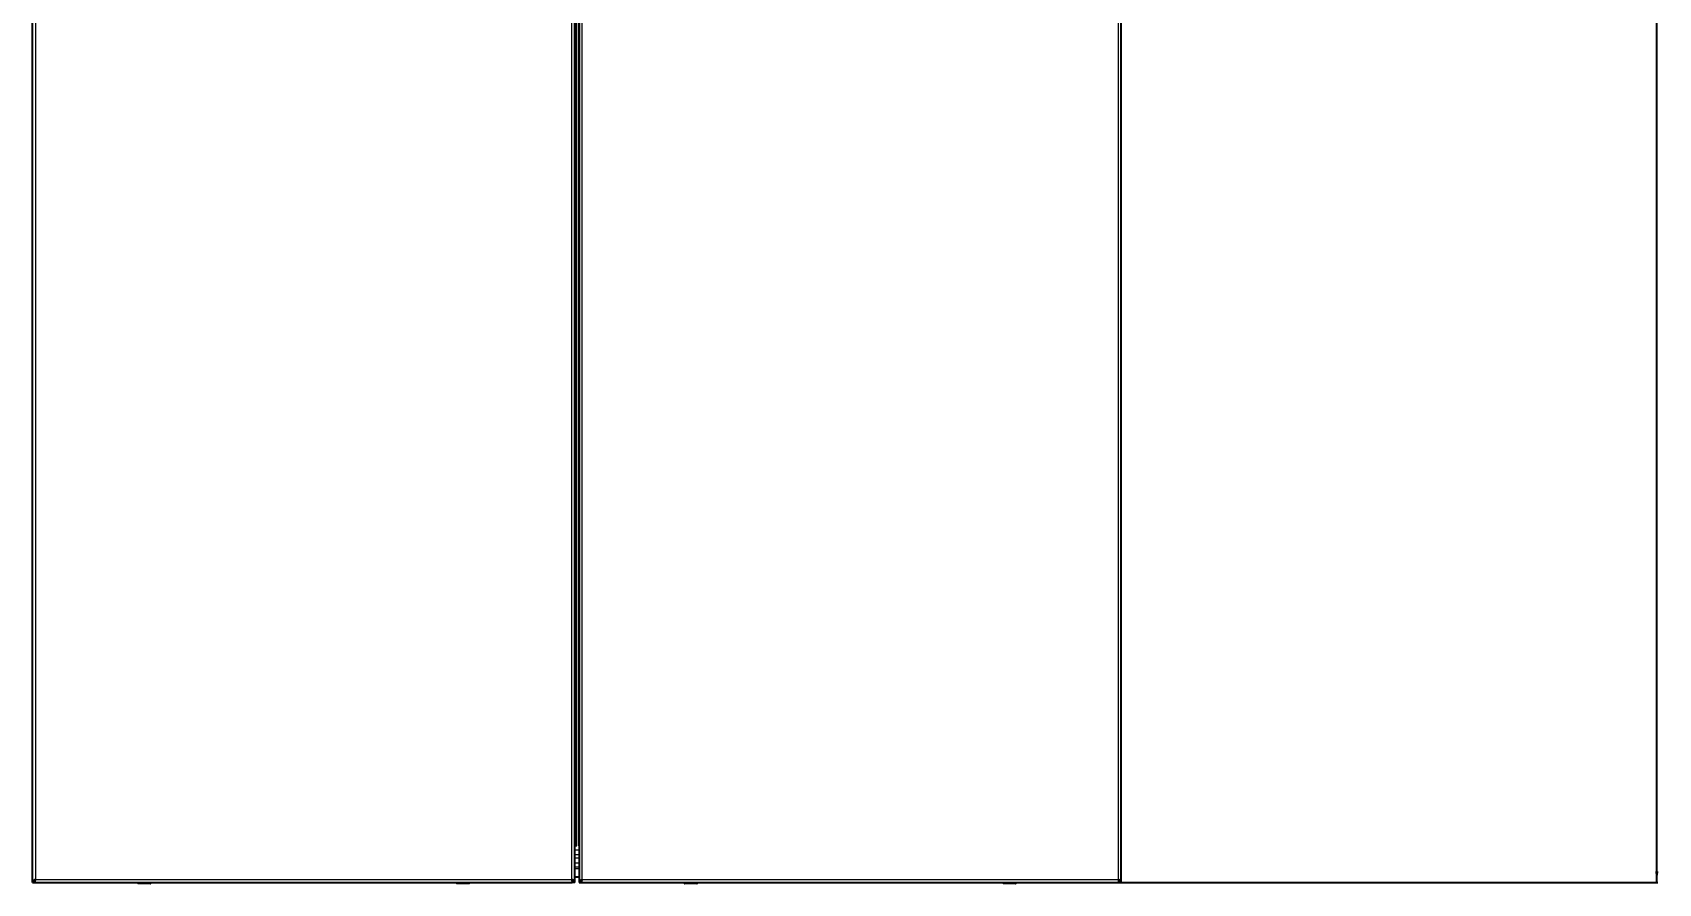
# Model space of a CAD drawing. Header units: millimetres. Extents: x -1114 to 3058, y -1920 to 1219.
# Drawn here: x 1573 to 3058, y -1200 to -423 of the extents above; entities that cross this region are included whole.
import ezdxf

# ---------------------------------------------------------------- set-up
doc = ezdxf.new("R2010")
doc.units = ezdxf.units.MM
doc.layers.add('FORMAT', color=7, linetype='Continuous')
doc.styles.add('SLDTEXTSTYLE0', font='TXT', dxfattribs={"width": 0.75})
doc.dimstyles.new('SLDDIMSTYLE0', dxfattribs={"dimtxt": 20, "dimasz": 10, "dimexe": 0, "dimexo": 0.0625, "dimgap": 5, "dimtad": 2, "dimdec": 1, "dimrnd": 1e-09, "dimzin": 12, "dimdsep": 46, "dimtxsty": 'SLDTEXTSTYLE0', "dimsah": 1, "dimcen": 0.09, "dimadec": 0, "dimazin": 3, "dimtfac": 1, "dimtofl": 0, "dimtmove": 0, "dimatfit": 3, "dimfxl": 0, "dimfrac": 2, "dimtolj": 1, "dimtzin": 12, "dimarcsym": 0})

# ---------------------------------------------------------------- blocks, each defined once
blk = doc.blocks.new('_D')
at = {"layer": 'FORMAT'}
for p, q in [((2565, 756.3), (3057.2, 756.3)), ((3056.2, -1198.7), (3056.2, 756.3)), ((2565, -1198.7), (3057.2, -1198.7))]:
    blk.add_line(p, q, dxfattribs=at)
for points in [[(3056.2, 756.3), (3054.7, 746.3), (3057.7, 746.3)], [(3056.2, -1198.7), (3057.7, -1188.7), (3054.7, -1188.7)]]:
    blk.add_solid(points, dxfattribs=at)
at = {"layer": 'FORMAT', "insert": (3030.4, -250.8), "char_height": 20, "attachment_point": 1, "rotation": 90, "style": 'SLDTEXTSTYLE0'}
blk.add_mtext('1955', dxfattribs=at)

msp = doc.modelspace()

# ---------------------------------------------------------------- linework, layer by layer
at = {"color": 7, "linetype": 'Continuous', "lineweight": 25}
for p, q in [((1573.28, -1198.72), (1573.28, 756.28)), ((2068.28, -1198.72), (2068.28, 756.28)), ((2072.28, 756.28), (2072.28, -1198.72)), ((2567.28, -1198.72), (2567.28, 756.28)), ((2068.28, -1160.92), (2068.41, -1160.92)), ((2068.28, -1164.92), (2068.82, -1164.92)), ((1573.28, -1198.72), (1575.28, -1198.72)), ((1575.58, -1198.72), (1575.58, -1197.01)), ((1575.58, -1198.72), (2065.98, -1198.72)), ((1669.53, -1198.72), (1669.53, -1199.47)), ((1678.29, -1199.72), (1669.78, -1199.72)), ((1680.78, -1199.72), (1678.29, -1199.72)), ((1681.03, -1199.47), (1681.03, -1198.72)), ((1960.53, -1198.72), (1960.53, -1199.47)), ((1971.78, -1199.72), (1960.78, -1199.72)), ((1972.03, -1199.47), (1972.03, -1198.72)), ((2065.98, -1197), (2065.98, -1198.72)), ((2068.28, -1198.72), (2066.28, -1198.72)), ((2068.28, -1193.72), (2072.28, -1193.72)), ((2072.28, -1198.72), (2074.28, -1198.72)), ((2074.58, -1198.72), (2074.58, -1197.01)), ((2074.58, -1198.72), (2564.98, -1198.72)), ((2168.53, -1198.72), (2168.53, -1199.47)), ((2177.29, -1199.72), (2168.78, -1199.72)), ((2179.78, -1199.72), (2177.29, -1199.72)), ((2180.03, -1199.47), (2180.03, -1198.72)), ((2459.53, -1198.72), (2459.53, -1199.47)), ((2470.78, -1199.72), (2459.78, -1199.72)), ((2471.03, -1199.47), (2471.03, -1198.72)), ((2564.98, -1196.72), (2564.98, -1198.72)), ((2567.28, -1198.72), (2565.28, -1198.72))]:
    msp.add_line(p, q, dxfattribs=at)
at = {"color": 8, "linetype": 'Continuous', "lineweight": 18}
for p, q in [((1575.88, 753.68), (1575.88, -1196.12)), ((2065.68, -1196.12), (2065.68, 753.68)), ((2564.68, -1196.12), (2564.68, 753.68)), ((2069.29, -1165.85), (2069.29, 723.41)), ((2069.76, 723.43), (2069.76, -1165.87)), ((2070.33, -1165.53), (2070.33, 723.1)), ((2071.68, 723.1), (2071.68, -1165.53)), ((2074.88, -298.56), (2074.88, -1196.12)), ((2068.28, -1168.9), (2072.28, -1168.9)), ((2068.28, -1173.23), (2072.28, -1173.23)), ((2068.28, -1176.45), (2072.28, -1176.45)), ((2068.28, -1180.78), (2072.28, -1180.78)), ((2068.28, -1184.55), (2072.28, -1184.55)), ((2068.28, -1185.99), (2072.28, -1185.99)), ((1575.88, -1196.12), (2065.68, -1196.12)), ((1669.53, -1199.47), (1678.42, -1199.47)), ((1678.42, -1199.47), (1681.03, -1199.47)), ((1960.53, -1199.47), (1972.03, -1199.47)), ((2074.88, -1196.12), (2564.68, -1196.12)), ((2168.53, -1199.47), (2177.42, -1199.47)), ((2177.42, -1199.47), (2180.03, -1199.47)), ((2459.53, -1199.47), (2471.03, -1199.47))]:
    msp.add_line(p, q, dxfattribs=at)
at = {"color": 7, "linetype": 'Continuous', "lineweight": 25}
for centre, start, end in [((1669.78, -1199.47), 180, 270), ((1680.78, -1199.47), 270, 0), ((1960.78, -1199.47), 180, 270), ((1971.78, -1199.47), 270, 0), ((2168.78, -1199.47), 180, 270), ((2179.78, -1199.47), 270, 0), ((2459.78, -1199.47), 180, 270), ((2470.78, -1199.47), 270, 0)]:
    msp.add_arc(centre, 0.25, start, end, dxfattribs=at)
for points, knots in [([(1575.88, -1196.12), (1575.59, -1196.3), (1574.96, -1196.7), (1574.1, -1197.33), (1573.42, -1198.01), (1573.33, -1198.48), (1573.28, -1198.72)], [0, 0, 0, 0, 0.2113527, 0.4661677, 0.7210903, 1, 1, 1, 1]), ([(1575.88, -1196.12), (1575.74, -1196.5), (1575.52, -1197.12), (1575.31, -1197.98), (1575.29, -1198.47), (1575.28, -1198.72)], [0, 0, 0, 0, 0.4375, 0.7156903, 1, 1, 1, 1]), ([(2068.28, -1198.72), (2068.25, -1198.53), (2068.19, -1198.13), (2067.65, -1197.5), (2066.78, -1196.82), (2066.06, -1196.36), (2065.68, -1196.12)], [0, 0, 0, 0, 0.2135062, 0.4683221, 0.7232409, 1, 1, 1, 1]), ([(2066.28, -1198.72), (2066.25, -1198.34), (2066.21, -1197.72), (2065.94, -1196.85), (2065.77, -1196.36), (2065.68, -1196.12)], [0, 0, 0, 0, 0.4375, 0.7156903, 1, 1, 1, 1]), ([(2074.88, -1196.12), (2074.59, -1196.3), (2073.96, -1196.7), (2073.1, -1197.33), (2072.42, -1198.01), (2072.33, -1198.48), (2072.28, -1198.72)], [0, 0, 0, 0, 0.2113527, 0.4661677, 0.7210903, 1, 1, 1, 1]), ([(2074.88, -1196.12), (2074.74, -1196.5), (2074.52, -1197.12), (2074.31, -1197.98), (2074.29, -1198.47), (2074.28, -1198.72)], [0, 0, 0, 0, 0.43750004, 0.71569026, 1, 1, 1, 1])]:
    msp.add_open_spline(points, degree=3, knots=knots, dxfattribs=at)
for points in [[(1575.58, -1198.72), (1575.6, -1198.68), (1575.65, -1198.6), (1575.73, -1198), (1575.8, -1197.14), (1575.85, -1196.46), (1575.88, -1196.12)], [(2065.68, -1196.12), (2065.7, -1196.46), (2065.75, -1197.14), (2065.83, -1198), (2065.9, -1198.6), (2065.95, -1198.68), (2065.98, -1198.72)], [(2074.58, -1198.72), (2074.6, -1198.68), (2074.65, -1198.6), (2074.73, -1198), (2074.8, -1197.14), (2074.85, -1196.46), (2074.88, -1196.12)], [(2567.28, -1198.72), (2567.24, -1198.5), (2567.16, -1198.07), (2566.56, -1197.42), (2565.7, -1196.77), (2565.02, -1196.33), (2564.68, -1196.12)], [(2565.28, -1198.72), (2565.24, -1198.28), (2565.17, -1197.42), (2564.84, -1196.55), (2564.68, -1196.12)], [(2564.68, -1196.12), (2564.7, -1196.2), (2564.75, -1196.35), (2564.83, -1196.55), (2564.9, -1196.69), (2564.95, -1196.71), (2564.98, -1196.72)], [(2564.68, -1196.12), (2564.7, -1196.46), (2564.75, -1197.14), (2564.83, -1198), (2564.9, -1198.6), (2564.95, -1198.68), (2564.98, -1198.72)]]:
    msp.add_open_spline(points, degree=3, dxfattribs=at)

# ---------------------------------------------------------------- dimensions: what is measured, and where the dimension line sits
at = {"layer": 'FORMAT'}
dim = msp.add_linear_dim(base=(3056.19, 756.28), p1=(2564.98, -1198.72), p2=(2564.98, 756.28), angle=90, dimstyle='SLDDIMSTYLE0', dxfattribs=at)
dim.commit()
dim.dimension.update_dxf_attribs({"geometry": '_D', "text_midpoint": (3056.19, -221.22), "dimtype": 160})

doc.saveas('drawing.dxf')
